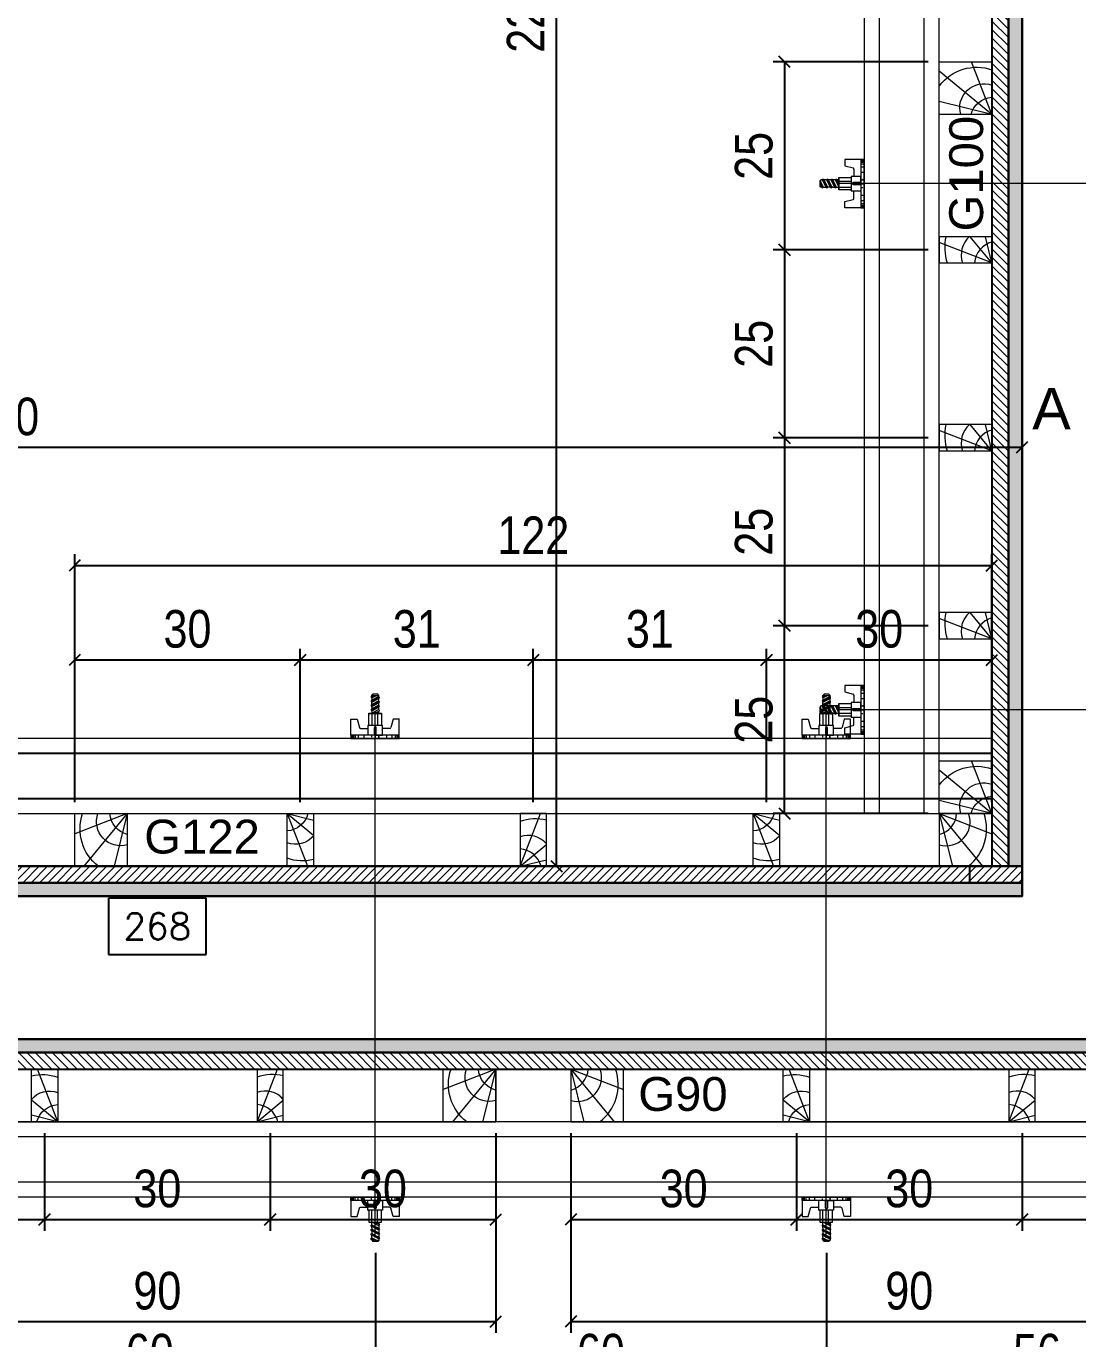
# Model space of a CAD drawing. Extents: x 2949 to 9203, y -16089 to 12527.
# Drawn here: x 5235.4 to 5515.1, y -11143.2 to -10794 of the extents above; entities that cross this region are included whole.
import ezdxf
from ezdxf.enums import TextEntityAlignment as Align

# ---------------------------------------------------------------- set-up
doc = ezdxf.new("R2010")
doc.units = 0
for name, color, linetype, lineweight in [('CONCRETO', 251, 'Continuous', 25), ('Hachura', 251, 'Continuous', 9), ('Madeira', 126, 'Continuous', 18), ('Perfil Metálico', 224, 'Continuous', 18), ('Texto Seção', 7, 'Continuous', 15)]:
    doc.layers.add(name, color=color, linetype=linetype, lineweight=lineweight)
for name, color, linetype in [('COTA', 241, 'Continuous'), ('MEIO_PONT', 93, 'Continuous'), ('Painéis', 200, 'Continuous'), ('SARRAFO', 251, 'Continuous'), ('TEXTO_GERAL', 7, 'Continuous')]:
    doc.layers.add(name, color=color, linetype=linetype)
doc.styles.add('ARIAL', font='arial.ttf')
doc.styles.add('COTA TECNICA 2X', font='techl___.ttf', dxfattribs={"height": 10})
doc.styles.add('ROMANS', font='romans.shx')
doc.styles.add('SANSSERIF', font='sas_____.pfb')
doc.dimstyles.new('Cota Seção interna', dxfattribs={"dimtxt": 7, "dimasz": 6, "dimexe": 0.18, "dimexo": 2, "dimgap": -4, "dimtad": 3, "dimdec": 1, "dimlfac": 0.5, "dimzin": 12, "dimdsep": 46, "dimtxsty": 'ROMANS', "dimblk": 'ARCHTICK', "dimcen": 0.09, "dimse1": 1, "dimse2": 1, "dimsd1": 1, "dimsd2": 1, "dimclrd": 180, "dimclre": 5, "dimclrt": 1, "dimadec": 0, "dimazin": 3, "dimtfac": 1, "dimtdec": 1, "dimtofl": 0, "dimtmove": 0, "dimatfit": 3, "dimldrblk": 'ARCHTICK', "dimfxl": 1, "dimtolj": 1, "dimtzin": 0, "dimarcsym": 0})
doc.dimstyles.new('SECAO PILAR', dxfattribs={"dimtxt": 10, "dimasz": 3, "dimexe": 3, "dimexo": 3, "dimgap": 3, "dimtad": 1, "dimdec": 1, "dimlfac": 0.5, "dimzin": 12, "dimdsep": 46, "dimtxsty": 'COTA TECNICA 2X', "dimblk1": 'OBLIQUE', "dimblk2": 'OBLIQUE', "dimsah": 1, "dimcen": 0.9, "dimclrd": 256, "dimclre": 256, "dimclrt": 256, "dimadec": 1, "dimazin": 3, "dimtfac": 1, "dimtdec": 1, "dimtmove": 0, "dimatfit": 3, "dimfxl": 1, "dimtolj": 1, "dimtzin": 12, "dimarcsym": 0})

# ---------------------------------------------------------------- blocks, each defined once
blk = doc.blocks.new('*D2820')
at = {"layer": 'COTA', "color": 180, "lineweight": -2, "transparency": 16777216}
for p, q in [((5283.3, -11025.96), (5257.3, -11025.96)), ((5257.3, -11025.96), (5257.3, -11040.96)), ((5283.3, -11040.96), (5283.3, -11025.96)), ((5257.3, -11040.96), (5283.3, -11040.96))]:
    blk.add_line(p, q, dxfattribs=at)
at = {"layer": 'Defpoints', "color": 0, "transparency": 16777216}
for p in [(5002.3, -11044.96), (5002.3, -11063.46), (5538.3, -11063.46)]:
    blk.add_point(p, dxfattribs=at)
at = {"layer": 'COTA', "color": 1, "transparency": 16777216, "insert": (5270.3, -11033.46), "char_height": 7, "attachment_point": 5, "style": 'ROMANS'}
blk.add_mtext('\\A1;268', dxfattribs=at)
blk = doc.blocks.new('_ArchTick')
at = {"color": 0, "linetype": 'ByBlock', "const_width": 0.15}
blk.add_lwpolyline([(-0.5, -0.5), (0.5, 0.5)], dxfattribs=at)
blk = doc.blocks.new('_Oblique')
at = {"color": 0, "linetype": 'ByBlock', "lineweight": -2}
blk.add_line((-0.5, -0.5), (0.5, 0.5), dxfattribs=at)
blk = doc.blocks.new('*D2807')
at = {"layer": 'COTA', "lineweight": -2, "transparency": 16777216}
for p, q in [((4980.3, -11074.46), (4980.3, -11175.6)), ((5560.3, -11074.46), (5560.3, -11175.6)), ((5560.3, -11172.6), (4980.3, -11172.6))]:
    blk.add_line(p, q, dxfattribs=at)
at = {"layer": 'Defpoints', "color": 0, "transparency": 16777216}
for p in [(4980.3, -11071.46), (5560.3, -11071.46), (4980.3, -11172.6)]:
    blk.add_point(p, dxfattribs=at)
at = {"layer": 'COTA', "lineweight": -2, "transparency": 16777216, "xscale": 3, "yscale": 3, "zscale": 3, "rotation": 180}
blk.add_blockref('_Oblique', (4980.3, -11172.6), dxfattribs=at)
at = {"layer": 'COTA', "lineweight": -2, "transparency": 16777216, "xscale": 3, "yscale": 3, "zscale": 3}
blk.add_blockref('_Oblique', (5560.3, -11172.6), dxfattribs=at)
at = {"layer": 'COTA', "transparency": 16777216, "insert": (5270.3, -11164.47), "char_height": 10, "attachment_point": 5, "style": 'COTA TECNICA 2X'}
blk.add_mtext('\\A1;290 PAINEL', dxfattribs=at)
blk = doc.blocks.new('*D2808')
at = {"layer": 'COTA', "lineweight": -2, "transparency": 16777216}
for p, q in [((4980.3, -11014.46), (4980.3, -10902.97)), ((5500.3, -11014.46), (5500.3, -10902.97)), ((4980.3, -10905.97), (5500.3, -10905.97))]:
    blk.add_line(p, q, dxfattribs=at)
at = {"layer": 'Defpoints', "color": 0, "transparency": 16777216}
for p in [(5500.3, -10905.97), (4980.3, -11017.46), (5500.3, -11017.46)]:
    blk.add_point(p, dxfattribs=at)
at = {"layer": 'COTA', "lineweight": -2, "transparency": 16777216, "xscale": 3, "yscale": 3, "zscale": 3, "rotation": 180}
blk.add_blockref('_Oblique', (4980.3, -10905.97), dxfattribs=at)
at = {"layer": 'COTA', "lineweight": -2, "transparency": 16777216, "xscale": 3, "yscale": 3, "zscale": 3}
blk.add_blockref('_Oblique', (5500.3, -10905.97), dxfattribs=at)
at = {"layer": 'COTA', "transparency": 16777216, "insert": (5229.3, -10897.87), "char_height": 10, "attachment_point": 5, "style": 'COTA TECNICA 2X'}
blk.add_mtext('\\A1;260', dxfattribs=at)
blk = doc.blocks.new('*D2810')
at = {"layer": 'COTA', "lineweight": -2, "transparency": 16777216}
for p, q in [((5497.3, -10565.46), (5373.43, -10565.46)), ((5376.43, -11017.46), (5376.43, -10565.46)), ((5497.3, -11017.46), (5373.43, -11017.46))]:
    blk.add_line(p, q, dxfattribs=at)
at = {"layer": 'Defpoints', "color": 0, "transparency": 16777216}
for p in [(5376.43, -10565.46), (5500.3, -10565.46), (5500.3, -11017.46)]:
    blk.add_point(p, dxfattribs=at)
at = {"layer": 'COTA', "lineweight": -2, "transparency": 16777216, "xscale": 3, "yscale": 3, "zscale": 3}
for p, rotation in [((5376.43, -10565.46), 90), ((5376.43, -11017.46), 270)]:
    blk.add_blockref('_Oblique', p, dxfattribs=dict(at, rotation=rotation))
at = {"layer": 'COTA', "transparency": 16777216, "insert": (5368.33, -10791.46), "char_height": 10, "attachment_point": 5, "rotation": 90, "style": 'COTA TECNICA 2X'}
blk.add_mtext('\\A1;226', dxfattribs=at)
blk = doc.blocks.new('PONTALETE')
at = {"layer": 'Madeira'}
for q in [(2.71, 7), (7, 5.76), (7, 1.74)]:
    blk.add_line((0, 0), q, dxfattribs=at)
blk.add_lwpolyline([(0, 0), (7, 0), (7, 7), (0, 7)], close=True, dxfattribs=at)
for centre, radius, start, end in [((2.04, 0.06), 6.23, 37.2818, 109.0913), ((1.09, 0.9), 3.19, 343.603, 109.9847), ((-0.21, -0.78), 3.09, 14.6322, 86.0383)]:
    blk.add_arc(centre, radius, start, end, dxfattribs=at)
blk = doc.blocks.new('MEIO PONTALETE')
at = {"layer": 'Madeira'}
for q in [(2.71, 7), (3.5, 2.88), (3.5, 0.87)]:
    blk.add_line((0, 0), q, dxfattribs=at)
blk.add_lwpolyline([(0, 0), (3.5, 0), (3.5, 7), (0, 7)], close=True, dxfattribs=at)
for centre, radius, start, end in [((2.04, 0.06), 6.23, 76.4499, 109.0913), ((1.09, 0.9), 3.19, 40.9063, 109.9847), ((-0.21, -0.78), 3.09, 14.6322, 86.0383)]:
    blk.add_arc(centre, radius, start, end, dxfattribs=at)
blk = doc.blocks.new('*D2757')
at = {"layer": 'COTA', "lineweight": -2, "transparency": 16777216}
for p, q in [((5180.3, -11088.46), (5180.3, -11114.48)), ((5240.3, -11088.46), (5240.3, -11114.48)), ((5180.3, -11111.48), (5240.3, -11111.48))]:
    blk.add_line(p, q, dxfattribs=at)
at = {"layer": 'Defpoints', "color": 0, "transparency": 16777216}
for p in [(5180.3, -11085.46), (5240.3, -11085.46), (5240.3, -11111.48)]:
    blk.add_point(p, dxfattribs=at)
at = {"layer": 'COTA', "lineweight": -2, "transparency": 16777216, "xscale": 3, "yscale": 3, "zscale": 3, "rotation": 180}
blk.add_blockref('_Oblique', (5180.3, -11111.48), dxfattribs=at)
at = {"layer": 'COTA', "lineweight": -2, "transparency": 16777216, "xscale": 3, "yscale": 3, "zscale": 3}
blk.add_blockref('_Oblique', (5240.3, -11111.48), dxfattribs=at)
at = {"layer": 'COTA', "transparency": 16777216, "insert": (5210.3, -11103.27), "char_height": 10, "attachment_point": 5, "style": 'COTA TECNICA 2X'}
blk.add_mtext('\\A1;30', dxfattribs=at)
blk = doc.blocks.new('*D2758')
at = {"layer": 'COTA', "lineweight": -2, "transparency": 16777216}
for p, q in [((5240.3, -11088.46), (5240.3, -11114.48)), ((5300.3, -11088.46), (5300.3, -11114.48)), ((5240.3, -11111.48), (5300.3, -11111.48))]:
    blk.add_line(p, q, dxfattribs=at)
at = {"layer": 'Defpoints', "color": 0, "transparency": 16777216}
for p in [(5240.3, -11085.46), (5300.3, -11085.46), (5300.3, -11111.48)]:
    blk.add_point(p, dxfattribs=at)
at = {"layer": 'COTA', "lineweight": -2, "transparency": 16777216, "xscale": 3, "yscale": 3, "zscale": 3, "rotation": 180}
blk.add_blockref('_Oblique', (5240.3, -11111.48), dxfattribs=at)
at = {"layer": 'COTA', "lineweight": -2, "transparency": 16777216, "xscale": 3, "yscale": 3, "zscale": 3}
blk.add_blockref('_Oblique', (5300.3, -11111.48), dxfattribs=at)
at = {"layer": 'COTA', "transparency": 16777216, "insert": (5270.3, -11103.27), "char_height": 10, "attachment_point": 5, "style": 'COTA TECNICA 2X'}
blk.add_mtext('\\A1;30', dxfattribs=at)
blk = doc.blocks.new('*D2759')
at = {"layer": 'COTA', "lineweight": -2, "transparency": 16777216}
for p, q in [((5300.3, -11088.46), (5300.3, -11114.48)), ((5360.3, -11088.46), (5360.3, -11114.48)), ((5300.3, -11111.48), (5360.3, -11111.48))]:
    blk.add_line(p, q, dxfattribs=at)
at = {"layer": 'Defpoints', "color": 0, "transparency": 16777216}
for p in [(5300.3, -11085.46), (5360.3, -11085.46), (5360.3, -11111.48)]:
    blk.add_point(p, dxfattribs=at)
at = {"layer": 'COTA', "lineweight": -2, "transparency": 16777216, "xscale": 3, "yscale": 3, "zscale": 3, "rotation": 180}
blk.add_blockref('_Oblique', (5300.3, -11111.48), dxfattribs=at)
at = {"layer": 'COTA', "lineweight": -2, "transparency": 16777216, "xscale": 3, "yscale": 3, "zscale": 3}
blk.add_blockref('_Oblique', (5360.3, -11111.48), dxfattribs=at)
at = {"layer": 'COTA', "transparency": 16777216, "insert": (5330.3, -11103.27), "char_height": 10, "attachment_point": 5, "style": 'COTA TECNICA 2X'}
blk.add_mtext('\\A1;30', dxfattribs=at)
blk = doc.blocks.new('*D2760')
at = {"layer": 'COTA', "lineweight": -2, "transparency": 16777216}
for p, q in [((5180.3, -11088.46), (5180.3, -11141.59)), ((5360.3, -11088.46), (5360.3, -11141.59)), ((5180.3, -11138.59), (5360.3, -11138.59))]:
    blk.add_line(p, q, dxfattribs=at)
at = {"layer": 'Defpoints', "color": 0, "transparency": 16777216}
for p in [(5180.3, -11085.46), (5360.3, -11085.46), (5360.3, -11138.59)]:
    blk.add_point(p, dxfattribs=at)
at = {"layer": 'COTA', "lineweight": -2, "transparency": 16777216, "xscale": 3, "yscale": 3, "zscale": 3, "rotation": 180}
blk.add_blockref('_Oblique', (5180.3, -11138.59), dxfattribs=at)
at = {"layer": 'COTA', "lineweight": -2, "transparency": 16777216, "xscale": 3, "yscale": 3, "zscale": 3}
blk.add_blockref('_Oblique', (5360.3, -11138.59), dxfattribs=at)
at = {"layer": 'COTA', "transparency": 16777216, "insert": (5270.3, -11130.46), "char_height": 10, "attachment_point": 5, "style": 'COTA TECNICA 2X'}
blk.add_mtext('\\A1;90', dxfattribs=at)
blk = doc.blocks.new('*D2761')
at = {"layer": 'COTA', "lineweight": -2, "transparency": 16777216}
for p, q in [((5380.3, -11088.46), (5380.3, -11114.48)), ((5440.3, -11088.46), (5440.3, -11114.48)), ((5380.3, -11111.48), (5440.3, -11111.48))]:
    blk.add_line(p, q, dxfattribs=at)
at = {"layer": 'Defpoints', "color": 0, "transparency": 16777216}
for p in [(5380.3, -11085.46), (5440.3, -11085.46), (5440.3, -11111.48)]:
    blk.add_point(p, dxfattribs=at)
at = {"layer": 'COTA', "lineweight": -2, "transparency": 16777216, "xscale": 3, "yscale": 3, "zscale": 3, "rotation": 180}
blk.add_blockref('_Oblique', (5380.3, -11111.48), dxfattribs=at)
at = {"layer": 'COTA', "lineweight": -2, "transparency": 16777216, "xscale": 3, "yscale": 3, "zscale": 3}
blk.add_blockref('_Oblique', (5440.3, -11111.48), dxfattribs=at)
at = {"layer": 'COTA', "transparency": 16777216, "insert": (5410.3, -11103.27), "char_height": 10, "attachment_point": 5, "style": 'COTA TECNICA 2X'}
blk.add_mtext('\\A1;30', dxfattribs=at)
blk = doc.blocks.new('*D2762')
at = {"layer": 'COTA', "lineweight": -2, "transparency": 16777216}
for p, q in [((5440.3, -11088.46), (5440.3, -11114.48)), ((5500.3, -11088.46), (5500.3, -11114.48)), ((5440.3, -11111.48), (5500.3, -11111.48))]:
    blk.add_line(p, q, dxfattribs=at)
at = {"layer": 'Defpoints', "color": 0, "transparency": 16777216}
for p in [(5440.3, -11085.46), (5500.3, -11085.46), (5500.3, -11111.48)]:
    blk.add_point(p, dxfattribs=at)
at = {"layer": 'COTA', "lineweight": -2, "transparency": 16777216, "xscale": 3, "yscale": 3, "zscale": 3, "rotation": 180}
blk.add_blockref('_Oblique', (5440.3, -11111.48), dxfattribs=at)
at = {"layer": 'COTA', "lineweight": -2, "transparency": 16777216, "xscale": 3, "yscale": 3, "zscale": 3}
blk.add_blockref('_Oblique', (5500.3, -11111.48), dxfattribs=at)
at = {"layer": 'COTA', "transparency": 16777216, "insert": (5470.3, -11103.27), "char_height": 10, "attachment_point": 5, "style": 'COTA TECNICA 2X'}
blk.add_mtext('\\A1;30', dxfattribs=at)
blk = doc.blocks.new('*D2763')
at = {"layer": 'COTA', "lineweight": -2, "transparency": 16777216}
for p, q in [((5500.3, -11088.46), (5500.3, -11114.48)), ((5560.3, -11088.46), (5560.3, -11114.48)), ((5500.3, -11111.48), (5560.3, -11111.48))]:
    blk.add_line(p, q, dxfattribs=at)
at = {"layer": 'Defpoints', "color": 0, "transparency": 16777216}
for p in [(5500.3, -11085.46), (5560.3, -11085.46), (5560.3, -11111.48)]:
    blk.add_point(p, dxfattribs=at)
at = {"layer": 'COTA', "lineweight": -2, "transparency": 16777216, "xscale": 3, "yscale": 3, "zscale": 3, "rotation": 180}
blk.add_blockref('_Oblique', (5500.3, -11111.48), dxfattribs=at)
at = {"layer": 'COTA', "lineweight": -2, "transparency": 16777216, "xscale": 3, "yscale": 3, "zscale": 3}
blk.add_blockref('_Oblique', (5560.3, -11111.48), dxfattribs=at)
at = {"layer": 'COTA', "transparency": 16777216, "insert": (5530.3, -11103.27), "char_height": 10, "attachment_point": 5, "style": 'COTA TECNICA 2X'}
blk.add_mtext('\\A1;30', dxfattribs=at)
blk = doc.blocks.new('*D2764')
at = {"layer": 'COTA', "lineweight": -2, "transparency": 16777216}
for p, q in [((5380.3, -11088.46), (5380.3, -11141.59)), ((5560.3, -11088.46), (5560.3, -11141.59)), ((5380.3, -11138.59), (5560.3, -11138.59))]:
    blk.add_line(p, q, dxfattribs=at)
at = {"layer": 'Defpoints', "color": 0, "transparency": 16777216}
for p in [(5380.3, -11085.46), (5560.3, -11085.46), (5560.3, -11138.59)]:
    blk.add_point(p, dxfattribs=at)
at = {"layer": 'COTA', "lineweight": -2, "transparency": 16777216, "xscale": 3, "yscale": 3, "zscale": 3, "rotation": 180}
blk.add_blockref('_Oblique', (5380.3, -11138.59), dxfattribs=at)
at = {"layer": 'COTA', "lineweight": -2, "transparency": 16777216, "xscale": 3, "yscale": 3, "zscale": 3}
blk.add_blockref('_Oblique', (5560.3, -11138.59), dxfattribs=at)
at = {"layer": 'COTA', "transparency": 16777216, "insert": (5470.3, -11130.46), "char_height": 10, "attachment_point": 5, "style": 'COTA TECNICA 2X'}
blk.add_mtext('\\A1;90', dxfattribs=at)
blk = doc.blocks.new('*D2765')
at = {"layer": 'COTA', "lineweight": -2, "transparency": 16777216}
for p, q in [((5248.3, -11000.46), (5248.3, -10959.59)), ((5308.3, -11000.46), (5308.3, -10959.59)), ((5248.3, -10962.59), (5308.3, -10962.59))]:
    blk.add_line(p, q, dxfattribs=at)
at = {"layer": 'Defpoints', "color": 0, "transparency": 16777216}
for p in [(5308.3, -10962.59), (5248.3, -11003.46), (5308.3, -11003.46)]:
    blk.add_point(p, dxfattribs=at)
at = {"layer": 'COTA', "lineweight": -2, "transparency": 16777216, "xscale": 3, "yscale": 3, "zscale": 3, "rotation": 180}
blk.add_blockref('_Oblique', (5248.3, -10962.59), dxfattribs=at)
at = {"layer": 'COTA', "lineweight": -2, "transparency": 16777216, "xscale": 3, "yscale": 3, "zscale": 3}
blk.add_blockref('_Oblique', (5308.3, -10962.59), dxfattribs=at)
at = {"layer": 'COTA', "transparency": 16777216, "insert": (5278.3, -10954.37), "char_height": 10, "attachment_point": 5, "style": 'COTA TECNICA 2X'}
blk.add_mtext('\\A1;30', dxfattribs=at)
blk = doc.blocks.new('*D2741')
at = {"layer": 'COTA', "lineweight": -2, "transparency": 16777216}
for p, q in [((5308.3, -11000.46), (5308.3, -10959.59)), ((5370.3, -11000.46), (5370.3, -10959.59)), ((5308.3, -10962.59), (5370.3, -10962.59))]:
    blk.add_line(p, q, dxfattribs=at)
at = {"layer": 'Defpoints', "color": 0, "transparency": 16777216}
for p in [(5370.3, -10962.59), (5308.3, -11003.46), (5370.3, -11003.46)]:
    blk.add_point(p, dxfattribs=at)
at = {"layer": 'COTA', "lineweight": -2, "transparency": 16777216, "xscale": 3, "yscale": 3, "zscale": 3, "rotation": 180}
blk.add_blockref('_Oblique', (5308.3, -10962.59), dxfattribs=at)
at = {"layer": 'COTA', "lineweight": -2, "transparency": 16777216, "xscale": 3, "yscale": 3, "zscale": 3}
blk.add_blockref('_Oblique', (5370.3, -10962.59), dxfattribs=at)
at = {"layer": 'COTA', "transparency": 16777216, "insert": (5339.3, -10954.37), "char_height": 10, "attachment_point": 5, "style": 'COTA TECNICA 2X'}
blk.add_mtext('\\A1;31', dxfattribs=at)
blk = doc.blocks.new('*D2742')
at = {"layer": 'COTA', "lineweight": -2, "transparency": 16777216}
for p, q in [((5370.3, -11000.46), (5370.3, -10959.59)), ((5432.3, -11000.46), (5432.3, -10959.59)), ((5370.3, -10962.59), (5432.3, -10962.59))]:
    blk.add_line(p, q, dxfattribs=at)
at = {"layer": 'Defpoints', "color": 0, "transparency": 16777216}
for p in [(5432.3, -10962.59), (5370.3, -11003.46), (5432.3, -11003.46)]:
    blk.add_point(p, dxfattribs=at)
at = {"layer": 'COTA', "lineweight": -2, "transparency": 16777216, "xscale": 3, "yscale": 3, "zscale": 3, "rotation": 180}
blk.add_blockref('_Oblique', (5370.3, -10962.59), dxfattribs=at)
at = {"layer": 'COTA', "lineweight": -2, "transparency": 16777216, "xscale": 3, "yscale": 3, "zscale": 3}
blk.add_blockref('_Oblique', (5432.3, -10962.59), dxfattribs=at)
at = {"layer": 'COTA', "transparency": 16777216, "insert": (5401.3, -10954.37), "char_height": 10, "attachment_point": 5, "style": 'COTA TECNICA 2X'}
blk.add_mtext('\\A1;31', dxfattribs=at)
blk = doc.blocks.new('*D2743')
at = {"layer": 'COTA', "lineweight": -2, "transparency": 16777216}
for p, q in [((5432.3, -11000.46), (5432.3, -10959.59)), ((5492.3, -11000.46), (5492.3, -10959.59)), ((5432.3, -10962.59), (5492.3, -10962.59))]:
    blk.add_line(p, q, dxfattribs=at)
at = {"layer": 'Defpoints', "color": 0, "transparency": 16777216}
for p in [(5492.3, -10962.59), (5432.3, -11003.46), (5492.3, -11003.46)]:
    blk.add_point(p, dxfattribs=at)
at = {"layer": 'COTA', "lineweight": -2, "transparency": 16777216, "xscale": 3, "yscale": 3, "zscale": 3, "rotation": 180}
blk.add_blockref('_Oblique', (5432.3, -10962.59), dxfattribs=at)
at = {"layer": 'COTA', "lineweight": -2, "transparency": 16777216, "xscale": 3, "yscale": 3, "zscale": 3}
blk.add_blockref('_Oblique', (5492.3, -10962.59), dxfattribs=at)
at = {"layer": 'COTA', "transparency": 16777216, "insert": (5462.3, -10954.37), "char_height": 10, "attachment_point": 5, "style": 'COTA TECNICA 2X'}
blk.add_mtext('\\A1;30', dxfattribs=at)
blk = doc.blocks.new('*D2744')
at = {"layer": 'COTA', "lineweight": -2, "transparency": 16777216}
for p, q in [((5248.3, -11000.46), (5248.3, -10934.47)), ((5492.3, -11000.46), (5492.3, -10934.47)), ((5248.3, -10937.47), (5492.3, -10937.47))]:
    blk.add_line(p, q, dxfattribs=at)
at = {"layer": 'Defpoints', "color": 0, "transparency": 16777216}
for p in [(5492.3, -10937.47), (5248.3, -11003.46), (5492.3, -11003.46)]:
    blk.add_point(p, dxfattribs=at)
at = {"layer": 'COTA', "lineweight": -2, "transparency": 16777216, "xscale": 3, "yscale": 3, "zscale": 3, "rotation": 180}
blk.add_blockref('_Oblique', (5248.3, -10937.47), dxfattribs=at)
at = {"layer": 'COTA', "lineweight": -2, "transparency": 16777216, "xscale": 3, "yscale": 3, "zscale": 3}
blk.add_blockref('_Oblique', (5492.3, -10937.47), dxfattribs=at)
at = {"layer": 'COTA', "transparency": 16777216, "insert": (5370.3, -10929.41), "char_height": 10, "attachment_point": 5, "style": 'COTA TECNICA 2X'}
blk.add_mtext('\\A1;122', dxfattribs=at)
blk = doc.blocks.new('*D2792')
at = {"layer": 'COTA', "linetype": 'ByBlock', "lineweight": -2, "transparency": 16777216}
for p, q in [((5475.3, -10803.46), (5434.1, -10803.46)), ((5437.1, -10803.46), (5437.1, -10853.46)), ((5475.3, -10853.46), (5434.1, -10853.46))]:
    blk.add_line(p, q, dxfattribs=at)
at = {"layer": 'Defpoints', "color": 0, "linetype": 'ByBlock', "transparency": 16777216}
for p in [(5478.3, -10803.46), (5437.1, -10853.46), (5478.3, -10853.46)]:
    blk.add_point(p, dxfattribs=at)
at = {"layer": 'COTA', "linetype": 'ByBlock', "lineweight": -2, "transparency": 16777216, "xscale": 3, "yscale": 3, "zscale": 3}
for p, rotation in [((5437.1, -10803.46), 90), ((5437.1, -10853.46), 270)]:
    blk.add_blockref('_Oblique', p, dxfattribs=dict(at, rotation=rotation))
at = {"layer": 'COTA', "linetype": 'ByBlock', "transparency": 16777216, "insert": (5428.99, -10828.46), "char_height": 10, "attachment_point": 5, "rotation": 90, "style": 'COTA TECNICA 2X'}
blk.add_mtext('\\A1;25', dxfattribs=at)
blk = doc.blocks.new('*D2793')
at = {"layer": 'COTA', "linetype": 'ByBlock', "lineweight": -2, "transparency": 16777216}
for p, q in [((5475.3, -10853.46), (5434.1, -10853.46)), ((5437.1, -10853.46), (5437.1, -10903.46)), ((5475.3, -10903.46), (5434.1, -10903.46))]:
    blk.add_line(p, q, dxfattribs=at)
at = {"layer": 'Defpoints', "color": 0, "linetype": 'ByBlock', "transparency": 16777216}
for p in [(5478.3, -10853.46), (5437.1, -10903.46), (5478.3, -10903.46)]:
    blk.add_point(p, dxfattribs=at)
at = {"layer": 'COTA', "linetype": 'ByBlock', "lineweight": -2, "transparency": 16777216, "xscale": 3, "yscale": 3, "zscale": 3}
for p, rotation in [((5437.1, -10853.46), 90), ((5437.1, -10903.46), 270)]:
    blk.add_blockref('_Oblique', p, dxfattribs=dict(at, rotation=rotation))
at = {"layer": 'COTA', "linetype": 'ByBlock', "transparency": 16777216, "insert": (5428.99, -10878.46), "char_height": 10, "attachment_point": 5, "rotation": 90, "style": 'COTA TECNICA 2X'}
blk.add_mtext('\\A1;25', dxfattribs=at)
blk = doc.blocks.new('*D2794')
at = {"layer": 'COTA', "linetype": 'ByBlock', "lineweight": -2, "transparency": 16777216}
for p, q in [((5475.3, -10903.46), (5434.1, -10903.46)), ((5437.1, -10903.46), (5437.1, -10953.46)), ((5475.3, -10953.46), (5434.1, -10953.46))]:
    blk.add_line(p, q, dxfattribs=at)
at = {"layer": 'Defpoints', "color": 0, "linetype": 'ByBlock', "transparency": 16777216}
for p in [(5478.3, -10903.46), (5437.1, -10953.46), (5478.3, -10953.46)]:
    blk.add_point(p, dxfattribs=at)
at = {"layer": 'COTA', "linetype": 'ByBlock', "lineweight": -2, "transparency": 16777216, "xscale": 3, "yscale": 3, "zscale": 3}
for p, rotation in [((5437.1, -10903.46), 90), ((5437.1, -10953.46), 270)]:
    blk.add_blockref('_Oblique', p, dxfattribs=dict(at, rotation=rotation))
at = {"layer": 'COTA', "linetype": 'ByBlock', "transparency": 16777216, "insert": (5428.99, -10928.46), "char_height": 10, "attachment_point": 5, "rotation": 90, "style": 'COTA TECNICA 2X'}
blk.add_mtext('\\A1;25', dxfattribs=at)
blk = doc.blocks.new('*D2795')
at = {"layer": 'COTA', "linetype": 'ByBlock', "lineweight": -2, "transparency": 16777216}
for p, q in [((5475.3, -10953.46), (5434.1, -10953.46)), ((5437.1, -11003.46), (5437.1, -10953.46)), ((5475.3, -11003.46), (5434.1, -11003.46))]:
    blk.add_line(p, q, dxfattribs=at)
at = {"layer": 'Defpoints', "color": 0, "linetype": 'ByBlock', "transparency": 16777216}
for p in [(5437.1, -10953.46), (5478.3, -10953.46), (5478.3, -11003.46)]:
    blk.add_point(p, dxfattribs=at)
at = {"layer": 'COTA', "linetype": 'ByBlock', "lineweight": -2, "transparency": 16777216, "xscale": 3, "yscale": 3, "zscale": 3}
for p, rotation in [((5437.1, -10953.46), 90), ((5437.1, -11003.46), 270)]:
    blk.add_blockref('_Oblique', p, dxfattribs=dict(at, rotation=rotation))
at = {"layer": 'COTA', "linetype": 'ByBlock', "transparency": 16777216, "insert": (5428.99, -10978.46), "char_height": 10, "attachment_point": 5, "rotation": 90, "style": 'COTA TECNICA 2X'}
blk.add_mtext('\\A1;25', dxfattribs=at)
blk = doc.blocks.new('C')
at = {"layer": 'Hachura', "color": 0}
for p, q in [((0, 3.22), (0, -3.22)), ((0.45, 3.22), (0, 3.22)), ((0.46, 3.16), (0, 3.16)), ((0.46, 3.05), (0, 3.05)), ((0.46, 2.88), (0, 2.88)), ((0, 2.75), (0, -1.16)), ((0.46, 2.65), (0, 2.65)), ((0.46, 2.23), (0, 2.23)), ((0.45, -3.23), (0.45, 3.22)), ((0.45, 3.22), (2.58, 3.22)), ((1.35, 1.94), (1.35, 0.96)), ((2.58, 2.39), (1.47, 2.09)), ((2.58, 3.22), (2.58, 2.39)), ((0.46, 1.51), (0, 1.51)), ((0.39, 0.49), (0.17, 0.49)), ((1.74, 0.97), (0.45, 0.97)), ((1.45, 0.1), (0.45, 0.1)), ((1.74, -0.97), (1.74, 0.97)), ((1.74, 0.97), (1.74, 0.84)), ((1.74, 0.97), (1.74, 0.84)), ((1.74, 0.84), (3.35, 0.84)), ((3.35, 0.45), (1.74, 0.45)), ((3.32, 0.84), (3.32, -0.84)), ((3.35, 0.84), (3.35, -0.84)), ((3.68, 0.45), (3.35, 0.45)), ((3.84, -0.52), (3.35, 0.45)), ((3.35, 0.06), (3.67, -0.57)), ((3.68, 0.45), (4.16, -0.52)), ((3.72, 0.5), (4.25, -0.57)), ((4.37, -0.55), (3.83, 0.53)), ((4.15, 0.45), (3.93, 0.45)), ((4.42, -0.52), (3.93, 0.45)), ((4.15, 0.45), (4.26, 0.45)), ((4.26, 0.45), (4.74, -0.52)), ((4.3, 0.5), (4.83, -0.57)), ((4.95, -0.55), (4.41, 0.53)), ((4.51, 0.45), (4.84, 0.45)), ((5, -0.52), (4.51, 0.45)), ((4.84, 0.45), (5.32, -0.52)), ((4.88, 0.5), (5.41, -0.57)), ((5.53, -0.55), (4.99, 0.53)), ((5.58, -0.52), (5.09, 0.45)), ((5.42, 0.45), (5.09, 0.45)), ((5.58, -0.52), (5.09, 0.45)), ((5.42, 0.45), (5.74, -0.19)), ((5.46, 0.5), (5.74, -0.07)), ((5.74, 0.19), (5.57, 0.53)), ((5.74, 0.32), (5.68, 0.45)), ((5.68, 0.45), (5.74, 0.45)), ((5.74, 0.45), (5.9, 0.29)), ((5.74, 0.45), (5.74, -0.52)), ((5.9, -0.36), (5.9, 0.29)), ((0.45, 0), (0, 0)), ((0.46, -1.52), (0, -1.52)), ((0.08, -0.48), (0.29, -0.48)), ((0.29, -0.48), (0.4, -0.48)), ((0.45, 0), (0.45, -0.97)), ((0.45, -0.16), (1.45, -0.16)), ((0.45, -0.65), (0.45, -0.32)), ((0.45, -3.23), (0.45, -0.65)), ((0.45, -0.97), (1.74, -0.97)), ((1.35, -1.94), (1.35, -0.97)), ((3.35, -0.32), (1.74, -0.32)), ((3.35, -0.84), (1.74, -0.84)), ((3.35, -0.07), (3.58, -0.52)), ((3.35, -0.52), (3.58, -0.52)), ((3.84, -0.52), (4.16, -0.52)), ((4.42, -0.52), (4.74, -0.52)), ((4.63, -0.52), (4.74, -0.52)), ((5, -0.52), (5.32, -0.52)), ((5.58, -0.52), (5.74, -0.52)), ((5.74, -0.52), (5.9, -0.36)), ((5.74, -0.52), (5.74, -0.52)), ((0.46, -2.23), (0, -2.23)), ((0.46, -2.65), (0, -2.65)), ((0.46, -2.88), (0, -2.88)), ((0.46, -3.05), (0, -3.05)), ((0.46, -3.16), (0, -3.16)), ((0, -3.22), (2.57, -3.22)), ((2.58, -2.39), (1.47, -2.1)), ((2.58, -3.23), (2.58, -2.39))]:
    blk.add_line(p, q, dxfattribs=at)
for centre, radius, start, end in [((1.52, 1.94), 0.161, 104.7436, 180), ((1.44, -0.03), 0.129, 272.695, 87.305), ((3.81, 0.39), 0.143, 25.5688, 154.4312), ((4.39, 0.39), 0.143, 25.5688, 154.4312), ((4.97, 0.39), 0.143, 25.5688, 154.4312), ((5.55, 0.39), 0.143, 25.5688, 154.4312), ((0.17, -0.37), 0.174, 221.744, 317.8592), ((3.71, -0.4), 0.174, 222.1408, 318.256), ((4.29, -0.4), 0.174, 222.1408, 318.256), ((4.87, -0.4), 0.174, 222.1408, 318.256), ((5.45, -0.4), 0.174, 222.1408, 318.256), ((5.61, -0.4), 0.174, 317.8592, 318.256), ((1.52, -1.94), 0.161, 180, 255.2564)]:
    blk.add_arc(centre, radius, start, end, dxfattribs=at)
blk = doc.blocks.new('*D2799')
at = {"layer": 'COTA', "linetype": 'ByBlock', "lineweight": -2, "transparency": 16777216}
for p, q in [((5208.28, -11120.26), (5208.28, -11158.06)), ((5328.28, -11120.28), (5328.28, -11158.06)), ((5208.28, -11155.06), (5328.28, -11155.06))]:
    blk.add_line(p, q, dxfattribs=at)
at = {"layer": 'Defpoints', "color": 0, "linetype": 'ByBlock', "transparency": 16777216}
for p in [(5208.28, -11117.26), (5328.28, -11117.28), (5328.28, -11155.06)]:
    blk.add_point(p, dxfattribs=at)
at = {"layer": 'COTA', "linetype": 'ByBlock', "lineweight": -2, "transparency": 16777216, "xscale": 3, "yscale": 3, "zscale": 3, "rotation": 180}
blk.add_blockref('_Oblique', (5208.28, -11155.06), dxfattribs=at)
at = {"layer": 'COTA', "linetype": 'ByBlock', "lineweight": -2, "transparency": 16777216, "xscale": 3, "yscale": 3, "zscale": 3}
blk.add_blockref('_Oblique', (5328.28, -11155.06), dxfattribs=at)
at = {"layer": 'COTA', "linetype": 'ByBlock', "transparency": 16777216, "insert": (5268.28, -11146.95), "char_height": 10, "attachment_point": 5, "style": 'COTA TECNICA 2X'}
blk.add_mtext('\\A1;60', dxfattribs=at)
blk = doc.blocks.new('*D2800')
at = {"layer": 'COTA', "linetype": 'ByBlock', "lineweight": -2, "transparency": 16777216}
for p, q in [((5328.28, -11120.28), (5328.28, -11158.06)), ((5448.28, -11120.29), (5448.28, -11158.06)), ((5328.28, -11155.06), (5448.28, -11155.06))]:
    blk.add_line(p, q, dxfattribs=at)
at = {"layer": 'Defpoints', "color": 0, "linetype": 'ByBlock', "transparency": 16777216}
for p in [(5328.28, -11117.28), (5448.28, -11117.29), (5448.28, -11155.06)]:
    blk.add_point(p, dxfattribs=at)
at = {"layer": 'COTA', "linetype": 'ByBlock', "lineweight": -2, "transparency": 16777216, "xscale": 3, "yscale": 3, "zscale": 3, "rotation": 180}
blk.add_blockref('_Oblique', (5328.28, -11155.06), dxfattribs=at)
at = {"layer": 'COTA', "linetype": 'ByBlock', "lineweight": -2, "transparency": 16777216, "xscale": 3, "yscale": 3, "zscale": 3}
blk.add_blockref('_Oblique', (5448.28, -11155.06), dxfattribs=at)
at = {"layer": 'COTA', "linetype": 'ByBlock', "transparency": 16777216, "insert": (5388.28, -11146.95), "char_height": 10, "attachment_point": 5, "style": 'COTA TECNICA 2X'}
blk.add_mtext('\\A1;60', dxfattribs=at)
blk = doc.blocks.new('*D2801')
at = {"layer": 'COTA', "linetype": 'ByBlock', "lineweight": -2, "transparency": 16777216}
for p, q in [((5560.34, -10568.46), (5560.34, -11158.06)), ((5448.28, -11120.29), (5448.28, -11158.06)), ((5448.28, -11155.06), (5560.34, -11155.06))]:
    blk.add_line(p, q, dxfattribs=at)
at = {"layer": 'Defpoints', "color": 0, "linetype": 'ByBlock', "transparency": 16777216}
for p in [(5560.34, -10565.46), (5448.28, -11117.29), (5560.34, -11155.06)]:
    blk.add_point(p, dxfattribs=at)
at = {"layer": 'COTA', "linetype": 'ByBlock', "lineweight": -2, "transparency": 16777216, "xscale": 3, "yscale": 3, "zscale": 3, "rotation": 180}
blk.add_blockref('_Oblique', (5448.28, -11155.06), dxfattribs=at)
at = {"layer": 'COTA', "linetype": 'ByBlock', "lineweight": -2, "transparency": 16777216, "xscale": 3, "yscale": 3, "zscale": 3}
blk.add_blockref('_Oblique', (5560.34, -11155.06), dxfattribs=at)
at = {"layer": 'COTA', "linetype": 'ByBlock', "transparency": 16777216, "insert": (5504.31, -11146.95), "char_height": 10, "attachment_point": 5, "style": 'COTA TECNICA 2X'}
blk.add_mtext('\\A1;56', dxfattribs=at)

msp = doc.modelspace()

# ---------------------------------------------------------------- hatches: boundary and pattern name
at = {"layer": 'Hachura'}
h = msp.add_hatch(dxfattribs=at)
h.set_pattern_fill('ANSI31', color=256, scale=0.5, angle=270, style=0)
h.set_pattern_definition([(315, (29080.522, -19942.7992), (1.12253202, 1.12253202), [])])
h.paths.add_polyline_path([(5496.7, -11017.46), (5492.3, -11017.46), (5492.3, -10565.46), (5496.7, -10565.46)])
h = msp.add_hatch(color=256, dxfattribs=at)
h.dxf.hatch_style = 1
h.paths.add_polyline_path([(5500.3, -11017.46), (5500.3, -10565.46), (5496.7, -10565.46), (5496.7, -11017.46)])
h = msp.add_hatch(dxfattribs=at)
h.set_pattern_fill('ANSI31', color=256, scale=0.5, angle=360, style=0)
h.set_pattern_definition([(45, (15384.6657, 12261.9608), (-1.12253202, 1.12253202), [])])
h.paths.add_polyline_path([(4980.3, -11021.86), (4980.3, -11017.46), (5500.3, -11017.46), (5500.3, -11021.86)])
h = msp.add_hatch(color=256, dxfattribs=at)
h.dxf.hatch_style = 1
h.paths.add_polyline_path([(4980.3, -11025.46), (5500.3, -11025.46), (5500.3, -11021.86), (4980.3, -11021.86)])
h = msp.add_hatch(color=256, dxfattribs=at)
h.dxf.hatch_style = 1
h.paths.add_polyline_path([(5560.3, -11067.06), (5560.3, -11063.46), (4980.3, -11063.46), (4980.3, -11067.06)])
h = msp.add_hatch(dxfattribs=at)
h.set_pattern_fill('ANSI31', color=256, scale=0.5, angle=270, style=0)
h.set_pattern_definition([(315, (-2381.0758, -21711.75), (1.12253202, 1.12253202), [])])
h.paths.add_polyline_path([(4980.3, -11071.46), (4980.3, -11067.06), (5560.3, -11067.06), (5560.3, -11071.46)])

# ---------------------------------------------------------------- linework, layer by layer
at = {"layer": 'CONCRETO', "color": 2}
msp.add_lwpolyline([(5538.3, -10587.46), (5500.3, -10587.46), (5500.3, -11025.46), (5002.3, -11025.46), (5002.3, -11063.46), (5538.3, -11063.46)], close=True, dxfattribs=at)
at = {"layer": 'Hachura'}
for p, q in [((5591.08, -10835.86), (5451.28, -10835.85)), ((5328.21, -11116.28), (5328.22, -10976.48)), ((5448.21, -11116.29), (5448.22, -10976.49)), ((5591.08, -10975.86), (5451.28, -10975.85))]:
    msp.add_line(p, q, dxfattribs=at)
at = {"layer": 'Madeira'}
for points in [[(5478.3, -10803.46), (5492.3, -10803.46), (5492.3, -11003.46), (5478.3, -11003.46)], [(5248.3, -11017.46), (5248.3, -11003.46), (5492.3, -11003.46), (5492.3, -11017.46)], [(5560.3, -11071.46), (5560.3, -11085.46), (4980.3, -11085.46), (4980.3, -11071.46)], [(5180.3, -11071.46), (5180.3, -11085.46), (5360.3, -11085.46), (5360.3, -11071.46)], [(5380.3, -11071.46), (5380.3, -11085.46), (5560.3, -11085.46), (5560.3, -11071.46)]]:
    msp.add_lwpolyline(points, close=True, dxfattribs=at)
at = {"layer": 'Painéis'}
for points in [[(5500.3, -11017.46), (5500.3, -10565.46), (5496.7, -10565.46), (5496.7, -11017.46)], [(4980.3, -11025.46), (5500.3, -11025.46), (5500.3, -11021.86), (4980.3, -11021.86)], [(5560.3, -11067.06), (5560.3, -11063.46), (4980.3, -11063.46), (4980.3, -11067.06)]]:
    msp.add_lwpolyline(points, close=True, dxfattribs=at)
at = {"layer": 'Perfil Metálico'}
for points in [[(5458.3, -11003.46), (5478.3, -11003.46), (5478.3, -10541.09), (5458.3, -10541.09)], [(5474.3, -10541.09), (5462.3, -10541.09), (5462.3, -11003.46), (5474.3, -11003.46)], [(4948.36, -10983.46), (4948.36, -11003.46), (5492.3, -11003.46), (5492.3, -10983.46)], [(4948.36, -11085.46), (4948.36, -11105.46), (5598.62, -11105.46), (5598.62, -11085.46)], [(5598.62, -11101.46), (5598.62, -11089.46), (4948.36, -11089.46), (4948.36, -11101.46)]]:
    msp.add_lwpolyline(points, close=True, dxfattribs=at)
at = {"layer": 'SARRAFO'}
msp.add_line((5486.3, -11017.46), (5486.3, -11021.86), dxfattribs=at)
for points in [[(5496.7, -11017.46), (5496.7, -10565.46), (5492.3, -10565.46), (5492.3, -11017.46)], [(5492.3, -10999.46), (5492.3, -10987.46), (4948.36, -10987.46), (4948.36, -10999.46)], [(5500.3, -11017.46), (4980.3, -11017.46), (4980.3, -11021.86), (5500.3, -11021.86)], [(5500.3, -11017.46), (5500.3, -11021.86), (4980.3, -11021.86), (4980.3, -11017.46)], [(5560.3, -11067.06), (4980.3, -11067.06), (4980.3, -11071.46), (5560.3, -11071.46)], [(5560.3, -11067.06), (4980.3, -11067.06), (4980.3, -11071.46), (5560.3, -11071.46)]]:
    msp.add_lwpolyline(points, close=True, dxfattribs=at)

# ---------------------------------------------------------------- block references
at = {"layer": 'Hachura', "linetype": 'Continuous', "yscale": 2, "zscale": 2}
for p, xscale, rotation in [((5458.3, -10835.86), 2, 180), ((5328.21, -10983.48), 2, 90.00000000000001), ((5448.21, -10983.49), 2, 90.00000000000001), ((5458.3, -10975.86), 2, 180), ((5328.21, -11105.48), -2, 90), ((5448.21, -11105.49), -2, 90)]:
    msp.add_blockref('C', p, dxfattribs=dict(at, xscale=xscale, rotation=rotation))
at = {"layer": 'Madeira'}
for name, p, xscale, yscale, zscale, rotation in [('PONTALETE', (5262.3, -11003.46), -2, 2, 2, 90), ('MEIO PONTALETE', (5304.8, -11003.46), -1.999999997962732, 1.999999997962732, 1.999999997962732, 180), ('MEIO PONTALETE', (5428.8, -11003.46), -1.999999997962732, 1.999999997962732, 1.999999997962732, 180), ('PONTALETE', (5478.3, -11003.46), 2, 2, 2, 270)]:
    msp.add_blockref(name, p, dxfattribs=dict(at, xscale=xscale, yscale=yscale, zscale=zscale, rotation=rotation))
at = {"layer": 'Madeira', "xscale": 1.999999997962732, "yscale": 1.999999997962732, "zscale": 1.999999997962732}
msp.add_blockref('MEIO PONTALETE', (5366.8, -11017.46), dxfattribs=at)
at = {"layer": 'MEIO_PONT'}
for name, p, xscale, yscale, zscale in [('PONTALETE', (5492.3, -10817.46), -2, 2, 2), ('PONTALETE', (5492.3, -11003.46), -2, 2, 2), ('MEIO PONTALETE', (5243.8, -11085.46), -1.999999997962732, 1.999999997962732, 1.999999997962732), ('MEIO PONTALETE', (5296.8, -11085.46), 1.999999997962732, 1.999999997962732, 1.999999997962732), ('MEIO PONTALETE', (5443.8, -11085.46), -1.999999997962732, 1.999999997962732, 1.999999997962732), ('MEIO PONTALETE', (5496.8, -11085.46), 1.999999997962732, 1.999999997962732, 1.999999997962732)]:
    msp.add_blockref(name, p, dxfattribs=dict(at, xscale=xscale, yscale=yscale, zscale=zscale))
for name, p, xscale, yscale, zscale, rotation in [('MEIO PONTALETE', (5492.3, -10856.96), 1.999999997962732, 1.999999997962732, 1.999999997962732, 90.00000000000001), ('MEIO PONTALETE', (5492.3, -10906.96), 1.999999997962732, 1.999999997962732, 1.999999997962732, 90.00000000000001), ('MEIO PONTALETE', (5492.3, -10956.96), 1.999999997962732, 1.999999997962732, 1.999999997962732, 90.00000000000001), ('PONTALETE', (5360.3, -11071.46), -2, 2, 2, 90.00000000000007), ('PONTALETE', (5380.3, -11071.46), 2, 2, 2, 270)]:
    msp.add_blockref(name, p, dxfattribs=dict(at, xscale=xscale, yscale=yscale, zscale=zscale, rotation=rotation))

# ---------------------------------------------------------------- texts
at = {"layer": 'Texto Seção', "color": 0, "linetype": 'Continuous', "style": 'SANSSERIF'}
msp.add_text('G100', height=9, rotation=90, dxfattribs=at).set_placement((5485.44, -10848.56), align=Align.MIDDLE_LEFT)
at = {"layer": 'TEXTO_GERAL', "style": 'ARIAL'}
msp.add_text('A', height=11, dxfattribs=at).set_placement((5508.14, -10895.7), align=Align.MIDDLE_CENTER)
at = {"layer": 'TEXTO_GERAL', "color": 0, "linetype": 'Continuous', "style": 'SANSSERIF'}
for s, p in [('G122', (5266.8, -11009.58)), ('G90', (5398.22, -11078.06))]:
    msp.add_text(s, height=9, dxfattribs=at).set_placement(p, align=Align.MIDDLE_LEFT)

# ---------------------------------------------------------------- dimensions: what is measured, and where the dimension line sits
at = {"layer": 'COTA'}
for base, p1, p2, angle, dimstyle, picture, middle in [((5376.43, -10565.46), (5500.3, -11017.46), (5500.3, -10565.46), 270, 'SECAO PILAR', '*D2810', (5368.33, -10791.46)), ((5002.3, -11044.96), (5538.3, -11063.46), (5002.3, -11063.46), 180, 'Cota Seção interna', '*D2820', (5270.3, -11033.46))]:
    dim = msp.add_linear_dim(base=base, p1=p1, p2=p2, angle=angle, dimstyle=dimstyle, dxfattribs=at)
    dim.commit()
    dim.dimension.update_dxf_attribs({"geometry": picture, "text_midpoint": middle})
at = {"layer": 'COTA', "linetype": 'ByBlock'}
for base, p1, p2, picture, middle in [((5560.34, -11155.06), (5448.28, -11117.29), (5560.34, -10565.46), '*D2801', (5504.31, -11146.95)), ((5328.28, -11155.06), (5208.28, -11117.26), (5328.28, -11117.28), '*D2799', (5268.28, -11146.95)), ((5448.28, -11155.06), (5328.28, -11117.28), (5448.28, -11117.29), '*D2800', (5388.28, -11146.95))]:
    dim = msp.add_linear_dim(base=base, p1=p1, p2=p2, dimstyle='SECAO PILAR', override={"dimtmove": 1}, dxfattribs=at)
    dim.commit()
    dim.dimension.update_dxf_attribs({"geometry": picture, "text_midpoint": middle})
for base, p1, p2, picture, middle in [((5437.1, -10853.46), (5478.3, -10803.46), (5478.3, -10853.46), '*D2792', (5428.99, -10828.46)), ((5437.1, -10903.46), (5478.3, -10853.46), (5478.3, -10903.46), '*D2793', (5428.99, -10878.46)), ((5437.1, -10953.46), (5478.3, -10903.46), (5478.3, -10953.46), '*D2794', (5428.99, -10928.46)), ((5437.1, -10953.46), (5478.3, -11003.46), (5478.3, -10953.46), '*D2795', (5428.99, -10978.46))]:
    dim = msp.add_linear_dim(base=base, p1=p1, p2=p2, angle=270, dimstyle='SECAO PILAR', override={"dimtmove": 1}, dxfattribs=at)
    dim.commit()
    dim.dimension.update_dxf_attribs({"geometry": picture, "text_midpoint": middle})
at = {"layer": 'COTA'}
dim = msp.add_linear_dim(base=(5500.3, -10905.97), p1=(4980.3, -11017.46), p2=(5500.3, -11017.46), dimstyle='SECAO PILAR', dxfattribs=at)
dim.commit()
dim.dimension.update_dxf_attribs({"geometry": '*D2808', "text_midpoint": (5229.3, -10905.97), "dimtype": 160})
for base, p1, p2, picture, middle in [((5492.3, -10937.47), (5248.3, -11003.46), (5492.3, -11003.46), '*D2744', (5370.3, -10929.41)), ((5308.3, -10962.59), (5248.3, -11003.46), (5308.3, -11003.46), '*D2765', (5278.3, -10954.37)), ((5370.3, -10962.59), (5308.3, -11003.46), (5370.3, -11003.46), '*D2741', (5339.3, -10954.37)), ((5432.3, -10962.59), (5370.3, -11003.46), (5432.3, -11003.46), '*D2742', (5401.3, -10954.37)), ((5492.3, -10962.59), (5432.3, -11003.46), (5492.3, -11003.46), '*D2743', (5462.3, -10954.37)), ((5240.3, -11111.48), (5180.3, -11085.46), (5240.3, -11085.46), '*D2757', (5210.3, -11103.27)), ((5360.3, -11138.59), (5180.3, -11085.46), (5360.3, -11085.46), '*D2760', (5270.3, -11130.46)), ((5300.3, -11111.48), (5240.3, -11085.46), (5300.3, -11085.46), '*D2758', (5270.3, -11103.27)), ((5360.3, -11111.48), (5300.3, -11085.46), (5360.3, -11085.46), '*D2759', (5330.3, -11103.27)), ((5440.3, -11111.48), (5380.3, -11085.46), (5440.3, -11085.46), '*D2761', (5410.3, -11103.27)), ((5560.3, -11138.59), (5380.3, -11085.46), (5560.3, -11085.46), '*D2764', (5470.3, -11130.46)), ((5500.3, -11111.48), (5440.3, -11085.46), (5500.3, -11085.46), '*D2762', (5470.3, -11103.27)), ((5560.3, -11111.48), (5500.3, -11085.46), (5560.3, -11085.46), '*D2763', (5530.3, -11103.27))]:
    dim = msp.add_linear_dim(base=base, p1=p1, p2=p2, dimstyle='SECAO PILAR', dxfattribs=at)
    dim.commit()
    dim.dimension.update_dxf_attribs({"geometry": picture, "text_midpoint": middle})
dim = msp.add_linear_dim(base=(4980.3, -11172.6), p1=(5560.3, -11071.46), p2=(4980.3, -11071.46), text='<> PAINEL', dimstyle='SECAO PILAR', dxfattribs=at)
dim.commit()
dim.dimension.update_dxf_attribs({"geometry": '*D2807', "text_midpoint": (5270.3, -11172.6), "dimtype": 160})

doc.saveas('drawing.dxf')
